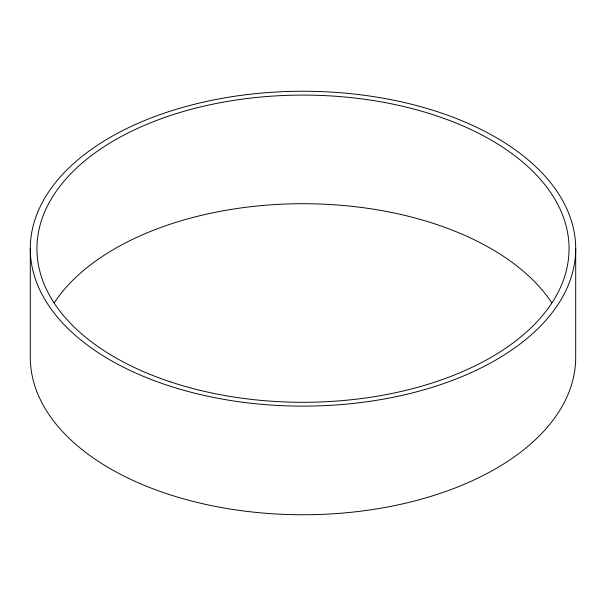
<?xml version="1.0" encoding="UTF-8"?>
<svg xmlns="http://www.w3.org/2000/svg" width="606" height="606" viewBox="0 0 606 606"><rect width="100%" height="100%" fill="white"/><g stroke="black" fill="none" stroke-linecap="round" stroke-linejoin="round"><path stroke-width="0.91" d="M575.7 248.695A272.7 157.439 0 0 1 166.65 385.045A272.7 157.439 0 0 1 166.65 112.345A272.7 157.439 0 0 1 575.7 248.695L575.7 357.305A272.7 157.439 0 0 1 303 514.752A272.7 157.439 0 0 1 30.3 357.305L30.3 248.695M54.305 302.742A266.049 153.598 0 0 1 303 203.707A266.049 153.598 0 0 1 551.695 302.742M169.975 381.719A266.049 153.598 0 0 0 569.049 248.695A266.049 153.598 0 0 0 169.975 115.67A266.049 153.598 0 0 0 169.975 381.719"/></g></svg>
